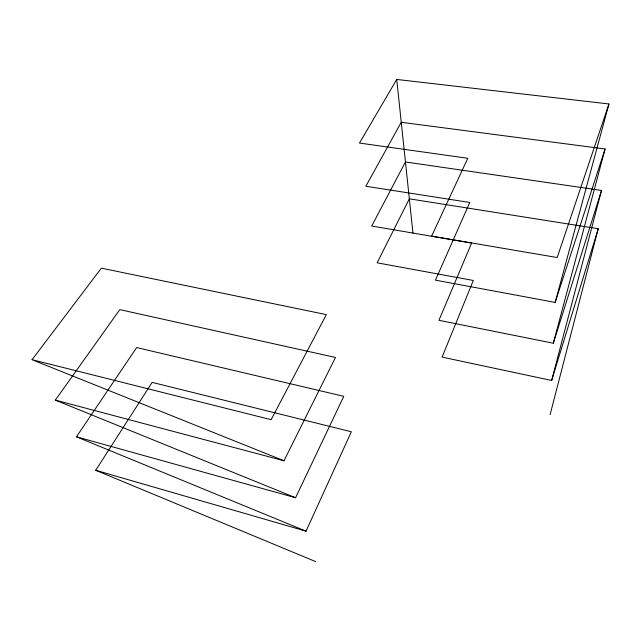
<?xml version="1.0" encoding="UTF-8"?>
<svg xmlns="http://www.w3.org/2000/svg" width="641" height="641" viewBox="0 0 641 641"><rect width="100%" height="100%" fill="white"/><g stroke="black" fill="none" stroke-linecap="round" stroke-linejoin="round"><path stroke-width="0.96" d="M550.114 414.599L598.221 228.733L409.335 198.822L377.124 262.81L473.306 280.47L442.114 357.117L551.653 380.466L598.221 228.733M551.653 380.466L601.514 190.433L405.441 161.965L371.708 226.033L471.616 243.067L438.925 320.316L553.327 343.223L601.514 190.433M553.327 343.223L605.08 148.984L401.25 122.279L365.843 186.243L469.773 202.476L435.455 280.149L555.162 302.416L605.08 148.984M555.162 302.416L608.95 103.97L396.731 79.436L359.489 143.055L467.778 158.287L431.641 236.128L557.189 257.53L608.95 103.97M95.733 470.278L306.037 531.173L351.34 431.77L152.149 382.381L95.733 470.278L315.556 561.564M76.455 436.809L295.573 497.737L343.776 396.33L136.661 347.558L76.455 436.809L306.037 531.173M55.326 400.112L283.995 460.775L335.483 357.454L119.795 309.627L55.326 400.112L295.573 497.737M32.05 359.697L101.358 268.154L326.341 314.619L271.127 419.687L32.05 359.697L283.995 460.775M396.731 79.436L412.964 233.156"/></g></svg>
